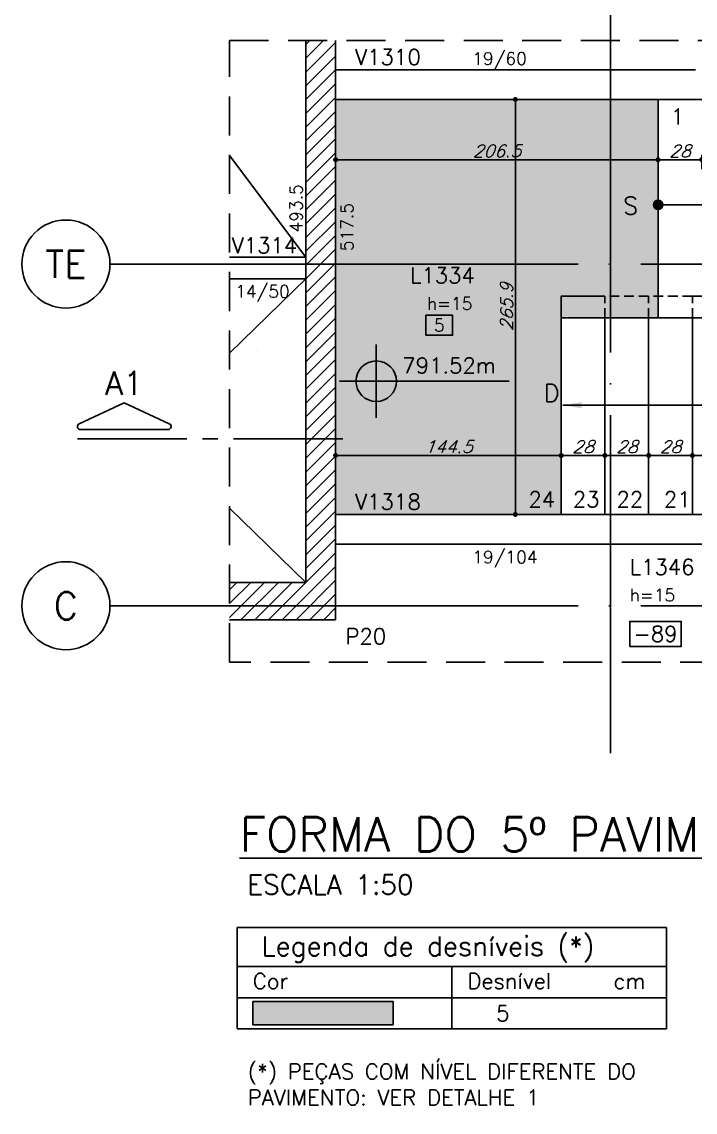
# Model space of a CAD drawing. Header units: millimetres. Extents: x -832 to 3668, y -1574 to 5296.
# Drawn here: x 2558 to 2990, y -318 to 381 of the extents above; entities that cross this region are included whole.
import ezdxf
from ezdxf.enums import TextEntityAlignment as Align

# ---------------------------------------------------------------- set-up
doc = ezdxf.new("R2010")
doc.units = ezdxf.units.MM
doc.header["$LTSCALE"] = 50
doc.linetypes.add('DASHED', pattern=[0.75, 0.5, -0.25])
doc.linetypes.add('EIXO', pattern=[6.8, 6, -0.4, 0, -0.4])
for name, color, linetype in [('242', 12, 'Continuous'), ('AR-TEXTO_REGUA 120_1-200', 4, 'Continuous'), ('F-AUX', 2, 'Continuous'), ('F-AUX-RED', 1, 'Continuous'), ('F-CORTE-INDICAÇÃO', 4, 'Continuous'), ('F-COTAS', 106, 'Continuous'), ('F-EIXO', 12, 'EIXO'), ('F-ESC NUM', 2, 'Continuous'), ('F-ESC-PROJ', 1, 'Continuous'), ('F-ESCADAS', 2, 'Continuous'), ('F-LAJES', 3, 'Continuous'), ('F-LAJES-DIM', 2, 'Continuous'), ('F-LAJES-NOME', 4, 'Continuous'), ('F-NÍVEL-PLANTA', 2, 'Continuous'), ('F-PILARES-DIM', 172, 'Continuous'), ('F-PILARES-HACH', 174, 'Continuous'), ('F-PILARES-NOME', 170, 'Continuous'), ('F-PILARES-S', 170, 'Continuous'), ('F-PILARES-V', 170, 'Continuous'), ('F-TABELA-NÍVEIS', 1, 'Continuous'), ('F-TEXTO', 6, 'Continuous'), ('F-TEXTO-YELLOW', 2, 'Continuous'), ('F-VIGAS', 3, 'Continuous'), ('F-VIGAS-DIM', 2, 'Continuous'), ('F-VIGAS-NOME', 4, 'Continuous'), ('F-VÃO', 1, 'Continuous')]:
    doc.layers.add(name, color=color, linetype=linetype)
doc.layers.add('F-DESNIVEL-2', color=7, linetype='Continuous', true_color=0xffd1e8)
doc.styles.add('5385-ARQ-PB-BAS-PLA-TER-TORRE-A-106-TXT$0$R60-75', font='romans.shx', dxfattribs={"height": 0.1125})
doc.styles.add('CP-TEXT-INCL', font='romans.shx', dxfattribs={"oblique": 20})
doc.styles.add('MCP', font='romans.shx')
doc.styles.add('REGUA-120-esc1_200', font='simplex.shx', dxfattribs={"height": 0.6})
doc.styles.add('ROMANS', font='romans.shx')
doc.dimstyles.new('CP-COTAS-50', dxfattribs={"dimscale": 0.64, "dimtxt": 12.5, "dimasz": 5, "dimexe": 5, "dimexo": 5, "dimgap": 2.5, "dimtad": 1, "dimdec": 1, "dimdsep": 46, "dimtxsty": 'CP-TEXT-INCL', "dimblk1": 'DOT', "dimblk2": 'DOT', "dimsah": 1, "dimcen": 9, "dimclrd": 256, "dimclre": 256, "dimclrt": 256, "dimadec": 0, "dimazin": 0, "dimtfac": 1, "dimtdec": 1, "dimtmove": 2, "dimatfit": 3, "dimldrblk": 'DOT', "dimfxl": 5, "dimtolj": 1, "dimarcsym": 0})
pattern_1 = [(0, (0, 0), (0, 6.985), [5.08, -1.905]), (90, (0, 0), (-6.985, 4e-16), [5.08, -1.905])]
pattern_2 = [(45, (2740.456, 21.398), (-4.41942, 4.41942), [])]

# ---------------------------------------------------------------- blocks, each defined once
blk = doc.blocks.new('*U19')
at = {"layer": 'F-LAJES-DIM', "color": 1}
blk.add_lwpolyline([(0, 0), (33, 0), (33, 16), (0, 16)], close=True, dxfattribs=at)
at = {"layer": 'F-LAJES-DIM', "style": 'MCP'}
blk.add_attdef('DIM', text='', height=10, dxfattribs=at).set_placement((16.5, 8), align=Align.MIDDLE_CENTER)
blk = doc.blocks.new('*U8')
at = {"layer": 'F-EIXO'}
blk.add_line((0, 0), (0, -556.59), dxfattribs=at)
at = {"layer": 'F-EIXO', "color": 2, "linetype": 'Continuous'}
blk.add_circle((0, 28.21), 28.21, dxfattribs=at)
at = {"layer": 'F-TEXTO', "style": 'ROMANS'}
blk.add_attdef('EIXO', text='', height=17.5, rotation=360, dxfattribs=at).set_placement((0, 28.21), align=Align.MIDDLE_CENTER)
blk = doc.blocks.new('*U7')
at = {"layer": 'F-EIXO'}
blk.add_line((0, 0), (909.22, 0), dxfattribs=at)
at = {"layer": 'F-EIXO', "color": 2, "linetype": 'Continuous'}
blk.add_circle((-28.21, 0), 28.21, dxfattribs=at)
at = {"layer": 'F-TEXTO', "style": 'ROMANS'}
blk.add_attdef('EIXO', text='', height=17.5, dxfattribs=at).set_placement((-28.21, 0), align=Align.MIDDLE_CENTER)
blk = doc.blocks.new('*U6')
at = {"layer": 'F-LAJES-DIM', "color": 1}
blk.add_lwpolyline([(0, 0), (21.39, 0), (21.39, 16), (0, 16)], close=True, dxfattribs=at)
at = {"layer": 'F-LAJES-DIM', "style": 'MCP'}
blk.add_attdef('DIM', text='', height=10, dxfattribs=at).set_placement((10.7, 8), align=Align.MIDDLE_CENTER)
blk = doc.blocks.new('Nível - Planta')
at = {"layer": 'F-NÍVEL-PLANTA'}
h = blk.add_hatch(color=71, dxfattribs=at)
h.paths.add_polyline_path([(0, 0), (0, 0.26, 0.414214), (-0.26, 0)])
h.paths.add_polyline_path([(0.26, 0), (0, 0), (0, -0.26, 0.414214)])
for p, q in [((0, -0.469), (0, 0.469)), ((-0.469, 0), (1.704, 0))]:
    blk.add_line(p, q, dxfattribs=at)
blk.add_circle((0, 0), 0.26, dxfattribs=at)
at = {"layer": 'F-TEXTO', "color": 3, "style": 'MCP'}
blk.add_attdef('NÍVEL', (0.333, 0.102), '', height=0.2, dxfattribs=at)
blk = doc.blocks.new('*U9')
at = {"layer": 'F-CORTE-INDICAÇÃO'}
for p, q in [((-100, 0), (-170, 0)), ((-80, 0), (-90, 0)), ((-70, 0), (0, 0))]:
    blk.add_line(p, q, dxfattribs=at)
blk.add_lwpolyline([(-112, 6, 0.802585), (-111.15, 9.81), (-140, 23.26), (-168.85, 9.81, 0.802585), (-168, 6)], format="xyb", close=True, dxfattribs=at)
at = {"layer": 'F-CORTE-INDICAÇÃO', "style": 'ROMANS'}
blk.add_attdef('CORTE', text='', height=15, dxfattribs=at).set_placement((-140, 35.76), align=Align.MIDDLE_CENTER)
at = {"layer": 'F-CORTE-INDICAÇÃO', "color": 2, "style": 'ROMANS'}
blk.add_attdef('FOLHA', text='', height=12, dxfattribs=at).set_placement((-140, -10), align=Align.MIDDLE_CENTER)
blk = doc.blocks.new('_DOT')
at = {"color": 0, "linetype": 'ByBlock'}
blk.add_line((-0.5, 0), (-1, 0), dxfattribs=at)
at = {"color": 0, "linetype": 'ByBlock', "const_width": 0.5}
blk.add_lwpolyline([(-0.25, 0, 1), (0.25, 0, 1)], format="xyb", close=True, dxfattribs=at)
blk = doc.blocks.new('*D293')
at = {"layer": 'DEFPOINTS', "color": 0, "transparency": 16777216}
for p in [(2759.46, 100.1), (2903.96, 102.7), (2903.96, 100.1)]:
    blk.add_point(p, dxfattribs=at)
at = {"layer": 'F-COTAS', "lineweight": -2, "transparency": 16777216}
for p, q in [((2759.46, 103.3), (2759.46, 105.9)), ((2903.96, 103.3), (2903.96, 105.9)), ((2762.66, 102.7), (2900.76, 102.7))]:
    blk.add_line(p, q, dxfattribs=at)
at = {"layer": 'F-COTAS', "lineweight": -2, "transparency": 16777216, "xscale": 3.2, "yscale": 3.2, "zscale": 3.2, "rotation": 180}
blk.add_blockref('_DOT', (2759.46, 102.7), dxfattribs=at)
at = {"layer": 'F-COTAS', "lineweight": -2, "transparency": 16777216, "xscale": 3.2, "yscale": 3.2, "zscale": 3.2}
blk.add_blockref('_DOT', (2903.96, 102.7), dxfattribs=at)
at = {"layer": 'F-COTAS', "transparency": 16777216, "insert": (2831.71, 108.3), "char_height": 8, "attachment_point": 5, "style": 'CP-TEXT-INCL'}
blk.add_mtext('\\A1;144.5', dxfattribs=at)
blk = doc.blocks.new('*D294')
at = {"layer": 'DEFPOINTS', "color": 0, "transparency": 16777216}
for p in [(2987.96, 102.7), (2959.96, 94.15), (2987.96, 94.15)]:
    blk.add_point(p, dxfattribs=at)
at = {"layer": 'F-COTAS', "lineweight": -2, "transparency": 16777216}
for p, q in [((2959.96, 97.35), (2959.96, 105.9)), ((2987.96, 97.35), (2987.96, 105.9)), ((2963.16, 102.7), (2984.76, 102.7))]:
    blk.add_line(p, q, dxfattribs=at)
at = {"layer": 'F-COTAS', "lineweight": -2, "transparency": 16777216, "xscale": 3.2, "yscale": 3.2, "zscale": 3.2, "rotation": 180}
blk.add_blockref('_DOT', (2959.96, 102.7), dxfattribs=at)
at = {"layer": 'F-COTAS', "lineweight": -2, "transparency": 16777216, "xscale": 3.2, "yscale": 3.2, "zscale": 3.2}
blk.add_blockref('_DOT', (2987.96, 102.7), dxfattribs=at)
at = {"layer": 'F-COTAS', "transparency": 16777216, "insert": (2973.96, 108.3), "char_height": 8, "attachment_point": 5, "style": 'CP-TEXT-INCL'}
blk.add_mtext('\\A1;28', dxfattribs=at)
blk = doc.blocks.new('*D295')
at = {"layer": 'DEFPOINTS', "color": 0, "transparency": 16777216}
for p in [(3015.96, 102.7), (2987.96, 94.15), (3015.96, 94.15)]:
    blk.add_point(p, dxfattribs=at)
at = {"layer": 'F-COTAS', "lineweight": -2, "transparency": 16777216}
for p, q in [((2987.96, 97.35), (2987.96, 105.9)), ((3015.96, 97.35), (3015.96, 105.9)), ((2991.16, 102.7), (3012.76, 102.7))]:
    blk.add_line(p, q, dxfattribs=at)
at = {"layer": 'F-COTAS', "lineweight": -2, "transparency": 16777216, "xscale": 3.2, "yscale": 3.2, "zscale": 3.2, "rotation": 180}
blk.add_blockref('_DOT', (2987.96, 102.7), dxfattribs=at)
at = {"layer": 'F-COTAS', "lineweight": -2, "transparency": 16777216, "xscale": 3.2, "yscale": 3.2, "zscale": 3.2}
blk.add_blockref('_DOT', (3015.96, 102.7), dxfattribs=at)
at = {"layer": 'F-COTAS', "transparency": 16777216, "insert": (3001.96, 108.3), "char_height": 8, "attachment_point": 5, "style": 'CP-TEXT-INCL'}
blk.add_mtext('\\A1;28', dxfattribs=at)
blk = doc.blocks.new('*D304')
at = {"layer": 'DEFPOINTS', "color": 0, "transparency": 16777216}
for p in [(2759.46, 290.18), (2965.96, 292.23), (2965.96, 286.57)]:
    blk.add_point(p, dxfattribs=at)
at = {"layer": 'F-COTAS', "lineweight": -2, "transparency": 16777216}
for p, q in [((2759.46, 293.38), (2759.46, 295.43)), ((2965.96, 289.77), (2965.96, 295.43)), ((2762.66, 292.23), (2962.76, 292.23))]:
    blk.add_line(p, q, dxfattribs=at)
at = {"layer": 'F-COTAS', "lineweight": -2, "transparency": 16777216, "xscale": 3.2, "yscale": 3.2, "zscale": 3.2, "rotation": 180}
blk.add_blockref('_DOT', (2759.46, 292.23), dxfattribs=at)
at = {"layer": 'F-COTAS', "lineweight": -2, "transparency": 16777216, "xscale": 3.2, "yscale": 3.2, "zscale": 3.2}
blk.add_blockref('_DOT', (2965.96, 292.23), dxfattribs=at)
at = {"layer": 'F-COTAS', "transparency": 16777216, "insert": (2862.71, 297.83), "char_height": 8, "attachment_point": 5, "style": 'CP-TEXT-INCL'}
blk.add_mtext('\\A1;206.5', dxfattribs=at)
blk = doc.blocks.new('*D316')
at = {"layer": 'DEFPOINTS', "color": 0, "transparency": 16777216}
for p in [(2931.96, 102.7), (2903.96, 94.15), (2931.96, 94.15)]:
    blk.add_point(p, dxfattribs=at)
at = {"layer": 'F-COTAS', "lineweight": -2, "transparency": 16777216}
for p, q in [((2903.96, 97.35), (2903.96, 105.9)), ((2931.96, 97.35), (2931.96, 105.9)), ((2907.16, 102.7), (2928.76, 102.7))]:
    blk.add_line(p, q, dxfattribs=at)
at = {"layer": 'F-COTAS', "lineweight": -2, "transparency": 16777216, "xscale": 3.2, "yscale": 3.2, "zscale": 3.2, "rotation": 180}
blk.add_blockref('_DOT', (2903.96, 102.7), dxfattribs=at)
at = {"layer": 'F-COTAS', "lineweight": -2, "transparency": 16777216, "xscale": 3.2, "yscale": 3.2, "zscale": 3.2}
blk.add_blockref('_DOT', (2931.96, 102.7), dxfattribs=at)
at = {"layer": 'F-COTAS', "transparency": 16777216, "insert": (2917.96, 108.3), "char_height": 8, "attachment_point": 5, "style": 'CP-TEXT-INCL'}
blk.add_mtext('\\A1;28', dxfattribs=at)
blk = doc.blocks.new('*D317')
at = {"layer": 'DEFPOINTS', "color": 0, "transparency": 16777216}
for p in [(2959.96, 102.7), (2931.96, 94.15), (2959.96, 94.15)]:
    blk.add_point(p, dxfattribs=at)
at = {"layer": 'F-COTAS', "lineweight": -2, "transparency": 16777216}
for p, q in [((2931.96, 97.35), (2931.96, 105.9)), ((2959.96, 97.35), (2959.96, 105.9)), ((2935.16, 102.7), (2956.76, 102.7))]:
    blk.add_line(p, q, dxfattribs=at)
at = {"layer": 'F-COTAS', "lineweight": -2, "transparency": 16777216, "xscale": 3.2, "yscale": 3.2, "zscale": 3.2, "rotation": 180}
blk.add_blockref('_DOT', (2931.96, 102.7), dxfattribs=at)
at = {"layer": 'F-COTAS', "lineweight": -2, "transparency": 16777216, "xscale": 3.2, "yscale": 3.2, "zscale": 3.2}
blk.add_blockref('_DOT', (2959.96, 102.7), dxfattribs=at)
at = {"layer": 'F-COTAS', "transparency": 16777216, "insert": (2945.96, 108.3), "char_height": 8, "attachment_point": 5, "style": 'CP-TEXT-INCL'}
blk.add_mtext('\\A1;28', dxfattribs=at)
blk = doc.blocks.new('*D318')
at = {"layer": 'DEFPOINTS', "color": 0, "transparency": 16777216}
for p in [(2874.59, 330.85), (2883.13, 330.85), (2882.48, 64.9)]:
    blk.add_point(p, dxfattribs=at)
at = {"layer": 'F-COTAS', "lineweight": -2, "transparency": 16777216}
for p, q in [((2879.93, 330.85), (2871.39, 330.85)), ((2874.59, 68.1), (2874.59, 327.65)), ((2879.28, 64.9), (2871.39, 64.9))]:
    blk.add_line(p, q, dxfattribs=at)
at = {"layer": 'F-COTAS', "lineweight": -2, "transparency": 16777216, "xscale": 3.2, "yscale": 3.2, "zscale": 3.2}
for p, rotation in [((2874.59, 330.85), 90), ((2874.59, 64.9), 270)]:
    blk.add_blockref('_DOT', p, dxfattribs=dict(at, rotation=rotation))
at = {"layer": 'F-COTAS', "transparency": 16777216, "insert": (2868.99, 197.87), "char_height": 8, "attachment_point": 5, "rotation": 90, "style": 'CP-TEXT-INCL'}
blk.add_mtext('\\A1;265.9', dxfattribs=at)
blk = doc.blocks.new('*D319')
at = {"layer": 'DEFPOINTS', "color": 0, "transparency": 16777216}
for p in [(2993.96, 292.23), (2965.96, 283.04), (2993.96, 283.04)]:
    blk.add_point(p, dxfattribs=at)
at = {"layer": 'F-COTAS', "lineweight": -2, "transparency": 16777216}
for p, q in [((2965.96, 286.24), (2965.96, 295.43)), ((2993.96, 286.24), (2993.96, 295.43)), ((2969.16, 292.23), (2990.76, 292.23))]:
    blk.add_line(p, q, dxfattribs=at)
at = {"layer": 'F-COTAS', "lineweight": -2, "transparency": 16777216, "xscale": 3.2, "yscale": 3.2, "zscale": 3.2, "rotation": 180}
blk.add_blockref('_DOT', (2965.96, 292.23), dxfattribs=at)
at = {"layer": 'F-COTAS', "lineweight": -2, "transparency": 16777216, "xscale": 3.2, "yscale": 3.2, "zscale": 3.2}
blk.add_blockref('_DOT', (2993.96, 292.23), dxfattribs=at)
at = {"layer": 'F-COTAS', "transparency": 16777216, "insert": (2979.96, 297.83), "char_height": 8, "attachment_point": 5, "style": 'CP-TEXT-INCL'}
blk.add_mtext('\\A1;28', dxfattribs=at)

msp = doc.modelspace()

# ---------------------------------------------------------------- hatches: boundary and pattern name
h = msp.add_hatch()
h.set_pattern_fill('ANGLE', color=256)
h.set_pattern_definition(pattern_1)
h.paths.add_polyline_path([(2769.93, 350.52), (2819.69, 350.52), (2819.69, 365.52), (2769.93, 365.52)], flags=9)
h = msp.add_hatch()
h.set_pattern_fill('ANGLE', color=256)
h.set_pattern_definition(pattern_1)
h.paths.add_polyline_path([(2846.19, 347.31), (2887.72, 347.31), (2887.72, 365.59), (2846.19, 365.59)], flags=9)
h = msp.add_hatch()
h.set_pattern_fill('ANGLE', color=256)
h.set_pattern_definition(pattern_1)
h.paths.add_polyline_path([(2819.33, 307.56), (2867.66, 307.56), (2867.66, 322.56), (2819.33, 322.56)], flags=9)
h = msp.add_hatch()
h.set_pattern_fill('ANGLE', color=256)
h.set_pattern_definition(pattern_1)
h.paths.add_polyline_path([(2914.17, 312.41), (2932.5, 312.41), (2932.5, 327.41), (2914.17, 327.41)], flags=9)
h = msp.add_hatch()
h.set_pattern_fill('ANGLE', color=256)
h.set_pattern_definition(pattern_1)
h.paths.add_polyline_path([(2938.81, 312.41), (2960, 312.41), (2960, 327.41), (2938.81, 327.41)], flags=9)
h = msp.add_hatch()
h.set_pattern_fill('ANGLE', color=256)
h.set_pattern_definition(pattern_1)
h.paths.add_polyline_path([(2966.81, 312.41), (2988, 312.41), (2988, 327.41), (2966.81, 327.41)], flags=9)
h = msp.add_hatch()
h.set_pattern_fill('ANGLE', color=256)
h.set_pattern_definition(pattern_1)
h.paths.add_polyline_path([(2819.44, 291.06), (2853.16, 291.06), (2853.16, 303.06), (2819.44, 303.06)], flags=9)
h = msp.add_hatch()
h.set_pattern_fill('ANGLE', color=256)
h.set_pattern_definition(pattern_1)
h.paths.add_polyline_path([(2740.21, 244.79), (2740.21, 280.79), (2728.21, 280.79), (2728.21, 244.79)], flags=9)
h = msp.add_hatch()
h.set_pattern_fill('ANGLE', color=256)
h.set_pattern_definition(pattern_1)
h.paths.add_polyline_path([(2772.71, 232.79), (2772.71, 268.79), (2760.71, 268.79), (2760.71, 232.79)], flags=9)
h = msp.add_hatch()
h.set_pattern_fill('ANGLE', color=256)
h.set_pattern_definition(pattern_1)
h.paths.add_polyline_path([(2881.23, 245.67), (2892.89, 245.67), (2892.89, 260.67), (2881.23, 260.67)], flags=9)
h = msp.add_hatch()
h.set_pattern_fill('ANGLE', color=256)
h.set_pattern_definition(pattern_1)
h.paths.add_polyline_path([(2690.87, 229.82), (2741.11, 229.82), (2741.11, 244.82), (2690.87, 244.82)], flags=9)
h = msp.add_hatch()
h.set_pattern_fill('ANGLE', color=256)
h.set_pattern_definition(pattern_1)
h.paths.add_polyline_path([(2694.37, 198.15), (2735.89, 198.15), (2735.89, 216.44), (2694.37, 216.44)], flags=9)
h = msp.add_hatch()
h.set_pattern_fill('ANGLE', color=256)
h.set_pattern_definition(pattern_1)
h.paths.add_polyline_path([(2891.94, 120.48), (2903.6, 120.48), (2903.6, 135.48), (2891.94, 135.48)], flags=9)
h = msp.add_hatch()
h.set_pattern_fill('ANGLE', color=256)
h.set_pattern_definition(pattern_1)
h.paths.add_polyline_path([(2769.93, 65.52), (2819.69, 65.52), (2819.69, 80.52), (2769.93, 80.52)], flags=9)
h = msp.add_hatch()
h.set_pattern_fill('ANGLE', color=256)
h.set_pattern_definition(pattern_1)
h.paths.add_polyline_path([(2882.83, 67.52), (2904.5, 67.52), (2904.5, 82.52), (2882.83, 82.52)], flags=9)
h = msp.add_hatch()
h.set_pattern_fill('ANGLE', color=256)
h.set_pattern_definition(pattern_1)
h.paths.add_polyline_path([(2910.81, 67.52), (2932, 67.52), (2932, 82.52), (2910.81, 82.52)], flags=9)
h = msp.add_hatch()
h.set_pattern_fill('ANGLE', color=256)
h.set_pattern_definition(pattern_1)
h.paths.add_polyline_path([(2938.81, 67.52), (2960, 67.52), (2960, 82.52), (2938.81, 82.52)], flags=9)
h = msp.add_hatch()
h.set_pattern_fill('ANGLE', color=256)
h.set_pattern_definition(pattern_1)
h.paths.add_polyline_path([(2969.67, 67.52), (2988, 67.52), (2988, 82.52), (2969.67, 82.52)], flags=9)
h = msp.add_hatch()
h.set_pattern_fill('ANGLE', color=256)
h.set_pattern_definition(pattern_1)
h.paths.add_polyline_path([(2846.19, 27.88), (2895.72, 27.88), (2895.72, 46.17), (2846.19, 46.17)], flags=9)
h = msp.add_hatch()
h.set_pattern_fill('ANGLE', color=256)
h.set_pattern_definition(pattern_1)
h.paths.add_polyline_path([(2947.23, 23.74), (2995.08, 23.74), (2995.08, 38.74), (2947.23, 38.74)], flags=9)
h = msp.add_hatch()
h.set_pattern_fill('ANGLE', color=256)
h.set_pattern_definition(pattern_1)
h.paths.add_polyline_path([(2947.34, 7.24), (2981.06, 7.24), (2981.06, 19.24), (2947.34, 19.24)], flags=9)
h = msp.add_hatch()
h.set_pattern_fill('ANGLE', color=256)
h.set_pattern_definition(pattern_1)
h.paths.add_polyline_path([(2765.11, -20.73), (2795.83, -20.73), (2795.83, -5.73), (2765.11, -5.73)], flags=9)
h = msp.add_hatch()
h.set_pattern_fill('ANGLE', color=256)
h.set_pattern_definition(pattern_1)
h.paths.add_polyline_path([(2688.15, -161.92), (3128.51, -161.92), (3128.51, -122.55), (2688.15, -122.55)], flags=9)
h = msp.add_hatch()
h.set_pattern_fill('ANGLE', color=256)
h.set_pattern_definition(pattern_1)
h.paths.add_polyline_path([(2699.7, -181.72), (2827.98, -181.72), (2827.98, -162.97), (2699.7, -162.97)], flags=9)
h = msp.add_hatch()
h.set_pattern_fill('ANGLE', color=256)
h.set_pattern_definition(pattern_1)
h.paths.add_polyline_path([(2709.5, -226.9), (2961.88, -226.9), (2961.88, -198.33), (2709.5, -198.33)], flags=9)
h = msp.add_hatch()
h.set_pattern_fill('ANGLE', color=256)
h.set_pattern_definition(pattern_1)
h.paths.add_polyline_path([(2705.33, -241.64), (2733.67, -241.64), (2733.67, -226.64), (2705.33, -226.64)], flags=9)
h = msp.add_hatch()
h.set_pattern_fill('ANGLE', color=256)
h.set_pattern_definition(pattern_1)
h.paths.add_polyline_path([(2843.31, -241.64), (2905.45, -241.64), (2905.45, -226.64), (2843.31, -226.64)], flags=9)
h = msp.add_hatch()
h.set_pattern_fill('ANGLE', color=256)
h.set_pattern_definition(pattern_1)
h.paths.add_polyline_path([(2937.2, -240.81), (2960.06, -240.81), (2960.06, -230.81), (2937.2, -230.81)], flags=9)
h = msp.add_hatch()
h.set_pattern_fill('ANGLE', color=256)
h.set_pattern_definition(pattern_1)
h.paths.add_polyline_path([(2861.29, -262.27), (2872.96, -262.27), (2872.96, -247.27), (2861.29, -247.27)], flags=9)
h = msp.add_hatch()
h.set_pattern_fill('ANGLE', color=256)
h.set_pattern_definition(pattern_1)
h.paths.add_polyline_path([(2700.64, -318.15), (2960.4, -318.15), (2960.4, -284.58), (2700.64, -284.58)], flags=9)
at = {"layer": 'F-AUX'}
h = msp.add_hatch(color=1, dxfattribs=at)
edge = h.paths.add_edge_path()
edge.add_arc((2965.96, 263.4), 3, 0, 360)
at = {"layer": 'F-DESNIVEL-2'}
h = msp.add_hatch(color=256, dxfattribs=at)
h.dxf.hatch_style = 1
h.paths.add_polyline_path([(2965.96, 330.65), (2759.46, 331.15), (2759.46, 64.9), (2903.96, 64.9), (2903.96, 190.9), (2965.96, 190.9)])
at = {"layer": 'F-PILARES-HACH', "linetype": 'Continuous'}
h = msp.add_hatch(dxfattribs=at)
h.set_pattern_fill('ANSI31', color=256, scale=50, style=0)
h.set_pattern_definition(pattern_2)
edge = h.paths.add_edge_path()
edge.add_line((2691.49, 21.4), (2691.49, 20.29))
edge.add_arc((-4471.19, 8.84), 7162.69, -0.09154, 0.09154, ccw=False)
edge.add_line((2691.49, -2.6), (2759.46, -2.6))
edge.add_line((2759.46, -2.6), (2759.46, 368.57))
edge.add_line((2759.46, 368.57), (2741.49, 368.57))
edge.add_arc((2741.49, 318.57), 50, 90, 91.18993)
edge.add_line((2740.46, 368.56), (2740.46, 21.4))
edge.add_line((2740.46, 21.4), (2691.49, 21.4))
h = msp.add_hatch(dxfattribs=at)
h.set_pattern_fill('ANSI31', color=256, scale=50, style=0)
h.set_pattern_definition(pattern_2)
edge = h.paths.add_edge_path()
edge.add_arc((-4471.19, 8.84), 7162.69, -0.09154, 0.09154, ccw=False)
edge.add_line((2691.49, -2.6), (2759.46, -2.6))
edge.add_line((2759.46, -2.6), (2759.46, 368.57))
edge.add_line((2759.46, 368.57), (2741.49, 368.57))
edge.add_arc((2741.49, 318.57), 50, 90, 91.18993)
edge.add_line((2740.46, 368.56), (2740.46, 21.4))
edge.add_line((2740.46, 21.4), (2691.49, 21.4))
edge.add_line((2691.49, 21.4), (2691.49, 20.29))

# ---------------------------------------------------------------- linework, layer by layer
at = {"layer": '242', "linetype": 'Continuous'}
for p, q in [((2708.5, 170.19), (2708.5, 170.19)), ((2699.46, 162.99), (2699.46, 162.99)), ((2749.96, 9.4), (2749.96, 9.4)), ((2749.96, 9.4), (2749.96, 9.4))]:
    msp.add_line(p, q, dxfattribs=at)
at = {"layer": 'F-AUX', "color": 1}
msp.add_lwpolyline([(2904.96, 134.9), (3269.06, 134.9), (3269.06, 263.4), (2965.96, 263.4)], dxfattribs=at)
msp.add_circle((2965.96, 263.4), 3, dxfattribs=at)
msp.add_solid([(2916.96, 132.9), (2904.96, 134.9), (2916.96, 136.9)], dxfattribs=at)
at = {"layer": 'F-AUX-RED', "color": 1, "linetype": 'DASHED'}
msp.add_lwpolyline([(2691.49, 368.57), (3417.68, 368.57), (3417.68, -29.71), (2691.49, -29.71)], close=True, dxfattribs=at)
at = {"layer": 'F-DESNIVEL-2'}
for points in [[(2706.4, -262.27), (2796.4, -262.27), (2796.4, -247.27)], [(2706.4, -262.27), (2796.4, -247.27), (2706.4, -247.27)], [(2706.4, -262.27), (2706.4, -247.27), (2706.4, -262.27)]]:
    msp.add_solid(points, dxfattribs=at)
at = {"layer": 'F-ESC-PROJ'}
msp.add_lwpolyline([(2903.96, 190.9), (2903.96, 204.9), (2931.96, 204.9)], dxfattribs=at)
at = {"layer": 'F-ESC-PROJ', "linetype": 'DASHED', "ltscale": 0.25}
for points in [[(2987.96, 204.9), (2931.96, 204.9)], [(2931.96, 190.9), (2931.96, 204.9)], [(2959.96, 190.9), (2959.96, 204.9)], [(2987.96, 190.9), (2987.96, 204.9), (3212.01, 204.9)]]:
    msp.add_lwpolyline(points, dxfattribs=at)
at = {"layer": 'F-ESCADAS', "linetype": 'Continuous'}
for points in [[(2965.96, 330.9), (2965.96, 190.9)], [(2903.96, 64.9), (2903.96, 190.9)], [(3207.01, 190.9), (2904.96, 190.9)], [(2931.96, 64.9), (2931.96, 190.9)], [(2959.96, 64.9), (2959.96, 190.9)], [(2987.96, 64.9), (2987.96, 190.9)]]:
    msp.add_lwpolyline(points, dxfattribs=at)
at = {"layer": 'F-LAJES'}
msp.add_lwpolyline([(2903.96, 64.9), (2903.96, 190.9), (2965.96, 190.9), (2965.96, 330.65), (2759.46, 331.15), (2759.46, 64.9), (2904.96, 64.9)], dxfattribs=at)
at = {"layer": 'F-PILARES-S', "linetype": 'Continuous'}
for points in [[(2740.46, 368.56), (2740.46, 21.4), (2691.49, 21.4)], [(2759.46, -2.6), (2759.46, 368.57)], [(2691.49, -2.6), (2759.46, -2.6)]]:
    msp.add_lwpolyline(points, dxfattribs=at)
at = {"layer": 'F-PILARES-V', "linetype": 'Continuous'}
for points in [[(2740.46, 368.56), (2740.46, 21.4), (2691.49, 21.4)], [(2759.46, -2.6), (2759.46, 368.57)], [(2691.49, -2.6), (2759.46, -2.6)]]:
    msp.add_lwpolyline(points, dxfattribs=at)
at = {"layer": 'F-TABELA-NÍVEIS'}
for p, q in [((2696.4, -199.77), (2696.4, -244.77)), ((2696.4, -199.77), (2971.4, -199.77)), ((2971.4, -199.77), (2971.4, -224.77)), ((2696.4, -224.77), (2971.4, -224.77)), ((2833.9, -224.77), (2833.9, -244.77)), ((2971.4, -224.77), (2971.4, -244.77)), ((2696.4, -244.77), (2971.4, -244.77)), ((2696.4, -264.77), (2696.4, -244.77)), ((2796.4, -247.27), (2706.4, -247.27)), ((2706.4, -247.27), (2706.4, -262.27)), ((2796.4, -262.27), (2796.4, -247.27)), ((2833.9, -244.77), (2833.9, -264.77)), ((2971.4, -244.77), (2971.4, -264.77)), ((2696.4, -264.77), (2971.4, -264.77)), ((2706.4, -262.27), (2796.4, -262.27))]:
    msp.add_line(p, q, dxfattribs=at)
at = {"layer": 'F-VIGAS'}
for points in [[(2989.96, 349.9), (2759.46, 349.9)], [(2759.46, 330.9), (2999.46, 330.9)], [(2740.46, 229.9), (2691.49, 229.9)], [(2691.49, 215.9), (2740.46, 215.9)], [(3116.46, 64.9), (2759.46, 64.9)], [(2759.46, 45.9), (3116.46, 45.9)]]:
    msp.add_lwpolyline(points, dxfattribs=at)
at = {"layer": 'F-VÃO'}
for p, q in [((2691.49, 295.02), (2740.46, 229.9)), ((2691.49, 168.28), (2740.46, 215.9)), ((2691.49, 69.01), (2740.46, 21.4))]:
    msp.add_line(p, q, dxfattribs=at)

# ---------------------------------------------------------------- block references
at = {"layer": 'F-CORTE-INDICAÇÃO', "linetype": 'Continuous'}
ref = msp.add_blockref('*U9', (2764.1, 113.28), dxfattribs=at)
ref.add_attrib('CORTE', 'A1', dxfattribs={"height": 15, "style": 'ROMANS'}).set_placement((2624.1, 149.04), align=Align.MIDDLE_CENTER)
at = {"layer": 'F-EIXO', "linetype": 'Continuous'}
for name, p, values in [('*U8', (2935.46, 468.6), {'EIXO': "T3'"}), ('*U7', (2614.89, 225.4), {'EIXO': 'TE'}), ('*U7', (2614.89, 6.4), {'EIXO': 'C'})]:
    msp.add_blockref(name, p, dxfattribs=at).add_auto_attribs(values)
at = {"layer": 'F-LAJES-DIM', "linetype": 'Continuous', "xscale": 0.8, "yscale": 0.8, "zscale": 0.8}
msp.add_blockref('*U6', (2817.27, 179.8), dxfattribs=at).add_auto_attribs({'DIM': '5'})
at = {"layer": 'F-LAJES-DIM', "linetype": 'Continuous'}
msp.add_blockref('*U19', (2947.82, -19.66), dxfattribs=at).add_auto_attribs({'DIM': '-89'})
at = {"layer": 'F-NÍVEL-PLANTA', "linetype": 'Continuous', "xscale": 50, "yscale": 50, "zscale": 50}
msp.add_blockref('Nível - Planta', (2785.5, 150.28), dxfattribs=at).add_auto_attribs({'NÍVEL': '791.52m'})

# ---------------------------------------------------------------- texts
at = {"layer": 'AR-TEXTO_REGUA 120_1-200', "color": 2, "style": 'REGUA-120-esc1_200'}
msp.add_text('ESCALA 1:50', height=12.5, dxfattribs=at).set_placement((2702.83, -178.6))
at = {"layer": 'F-ESC NUM', "style": '5385-ARQ-PB-BAS-PLA-TER-TORRE-A-106-TXT$0$R60-75'}
for s, p in [('1', (2974.24, 314.91)), ('24', (2882.9, 69.57)), ('23', (2911.38, 69.57)), ('22', (2939.38, 69.57)), ('21', (2969.74, 69.57))]:
    msp.add_text(s, height=10, dxfattribs=at).set_placement(p)
at = {"layer": 'F-LAJES-DIM', "linetype": 'Continuous', "style": 'MCP'}
for p in [(2817.95, 196.07), (2947.82, 9.24)]:
    msp.add_text('h=15', height=8, dxfattribs=at).set_placement(p)
at = {"layer": 'F-LAJES-NOME', "linetype": 'Continuous', "style": 'MCP'}
for s, p in [('L1334', (2807.1, 213.07)), ('L1346', (2947.82, 26.24))]:
    msp.add_text(s, height=10, dxfattribs=at).set_placement(p)
at = {"layer": 'F-PILARES-DIM', "linetype": 'Continuous', "style": 'MCP'}
for s, p in [('493.5', (2738.21, 245.65)), ('517.5', (2770.71, 233.65))]:
    msp.add_text(s, height=8, rotation=90, dxfattribs=at).set_placement(p)
at = {"layer": 'F-PILARES-NOME', "linetype": 'Continuous', "style": 'MCP'}
msp.add_text('P20', height=10, dxfattribs=at).set_placement((2765.71, -18.23))
at = {"layer": 'F-TABELA-NÍVEIS', "color": 3, "style": 'MCP'}
msp.add_text('Legenda de desníveis (*)', height=12.5, dxfattribs=at).set_placement((2711.88, -217.97))
at = {"layer": 'F-TABELA-NÍVEIS', "color": 2, "style": 'MCP'}
for s, p in [('Cor', (2706.4, -239.14)), ('Desnível', (2843.9, -239.14)), ('cm', (2937.44, -239.14)), ('5', (2862.36, -259.77))]:
    msp.add_text(s, height=10, dxfattribs=at).set_placement(p)
at = {"layer": 'F-TABELA-NÍVEIS', "color": 2, "insert": (2703.14, -287.08), "char_height": 10, "width": 276.9593, "attachment_point": 1, "style": 'MCP'}
msp.add_mtext('(*) PEÇAS COM NÍVEL DIFERENTE DO PAVIMENTO: VER DETALHE 1', dxfattribs=at)
at = {"layer": 'F-TEXTO', "style": 'ROMANS'}
msp.add_text('%%UFORMA DO 5º PAVIMENTO', height=21.875, dxfattribs=at).set_placement((2697.99, -150.99))
at = {"layer": 'F-TEXTO-YELLOW', "char_height": 11.25, "width": 61.3796, "style": '5385-ARQ-PB-BAS-PLA-TER-TORRE-A-106-TXT$0$R60-75'}
for s, insert, attachment_point in [('S', (2943.63, 268.43), 1), ('D', (2902.96, 148.35), 3)]:
    msp.add_mtext(s, dxfattribs=dict(at, insert=insert, attachment_point=attachment_point))
at = {"layer": 'F-VIGAS-DIM', "linetype": 'Continuous', "style": 'MCP'}
for s, p in [('19/60', (2846.96, 353.02)), ('14/50', (2695.13, 203.86)), ('19/104', (2846.96, 33.6))]:
    msp.add_text(s, height=8, dxfattribs=at).set_placement(p)
at = {"layer": 'F-VIGAS-NOME', "linetype": 'Continuous', "style": 'MCP'}
for s, p in [('V1310', (2771.96, 353.02)), ('V1314', (2692.89, 232.32)), ('V1318', (2771.96, 68.02))]:
    msp.add_text(s, height=10, dxfattribs=at).set_placement(p)

# ---------------------------------------------------------------- dimensions: what is measured, and where the dimension line sits
at = {"layer": 'F-COTAS'}
dim = msp.add_linear_dim(base=(2874.5921, 330.8473), p1=(2882.4836, 64.8982), p2=(2883.1307, 330.8473), angle=90, dimstyle='CP-COTAS-50', dxfattribs=at)
dim.commit()
dim.dimension.update_dxf_attribs({"geometry": '*D318', "text_midpoint": (2868.9921, 197.8727)})
for base, p1, p2, picture, middle in [((2965.96, 292.23), (2759.46, 290.18), (2965.96, 286.57), '*D304', (2862.71, 297.83)), ((2993.96, 292.23), (2965.96, 283.04), (2993.96, 283.04), '*D319', (2979.96, 297.83)), ((2903.96, 102.7), (2759.46, 100.1), (2903.96, 100.1), '*D293', (2831.71, 108.3)), ((2931.96, 102.7), (2903.96, 94.15), (2931.96, 94.15), '*D316', (2917.96, 108.3)), ((2959.96, 102.7), (2931.96, 94.15), (2959.96, 94.15), '*D317', (2945.96, 108.3)), ((2987.96, 102.7), (2959.96, 94.15), (2987.96, 94.15), '*D294', (2973.96, 108.3)), ((3015.96, 102.7), (2987.96, 94.15), (3015.96, 94.15), '*D295', (3001.96, 108.3))]:
    dim = msp.add_linear_dim(base=base, p1=p1, p2=p2, dimstyle='CP-COTAS-50', override={"dimfxl": 2.5}, dxfattribs=at)
    dim.commit()
    dim.dimension.update_dxf_attribs({"geometry": picture, "text_midpoint": middle})

doc.saveas('drawing.dxf')
